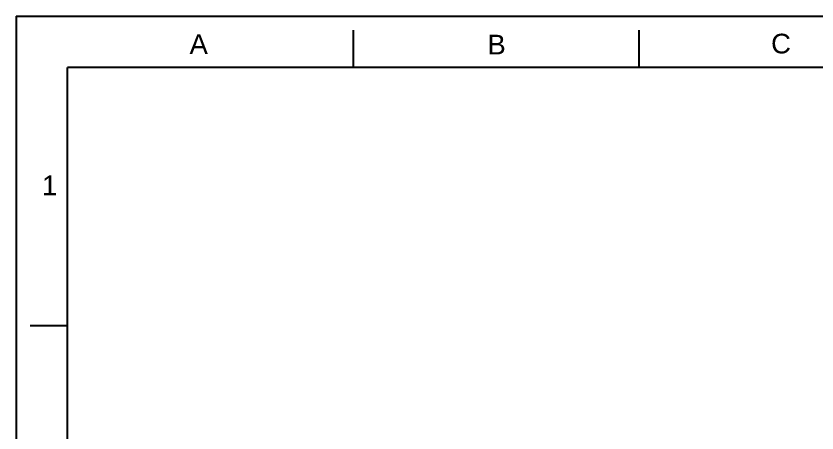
# Model space of a CAD drawing. Header units: millimetres. Extents: x 15137 to 17513, y -10160 to -6800.
# Drawn here: x 15137 to 16378, y -7446 to -6800 of the extents above; entities that cross this region are included whole.
import ezdxf

# ---------------------------------------------------------------- set-up
doc = ezdxf.new("R2010")
doc.units = ezdxf.units.MM
doc.layers.add('FORM', color=7, linetype='Continuous')
doc.styles.get("Standard").update_dxf_attribs({"font": 'arial.ttf'})

msp = doc.modelspace()

# ---------------------------------------------------------------- linework, layer by layer
at = {"layer": 'FORM', "color": 7, "linetype": 'Continuous'}
for p, q in [((15136.58, -6799.88), (17512.58, -6799.88)), ((15136.58, -6799.88), (15136.58, -10159.88)), ((15659.78, -6879.88), (15659.78, -6821.74)), ((16102.98, -6879.88), (16102.98, -6821.74)), ((17432.58, -6879.88), (15216.58, -6879.88)), ((15216.58, -7279.88), (15158.44, -7279.88))]:
    msp.add_line(p, q, dxfattribs=at)
at = {"layer": 'FORM', "linetype": 'Continuous'}
msp.add_line((15216.58, -10079.88), (15216.58, -6879.88), dxfattribs=at)

# ---------------------------------------------------------------- texts
at = {"layer": 'FORM', "char_height": 30.5, "attachment_point": 5}
for s, width, insert in [('A', 40, (15419.86, -6843.45)), ('B', 40, (15881.66, -6844.12)), ('C', 40, (16322.67, -6842.81)), ('1', 200, (15188.57, -7062.26))]:
    msp.add_mtext_dynamic_manual_height_columns(s, width=width, gutter_width=50, heights=[0], dxfattribs=dict(at, insert=insert))

doc.saveas('drawing.dxf')
